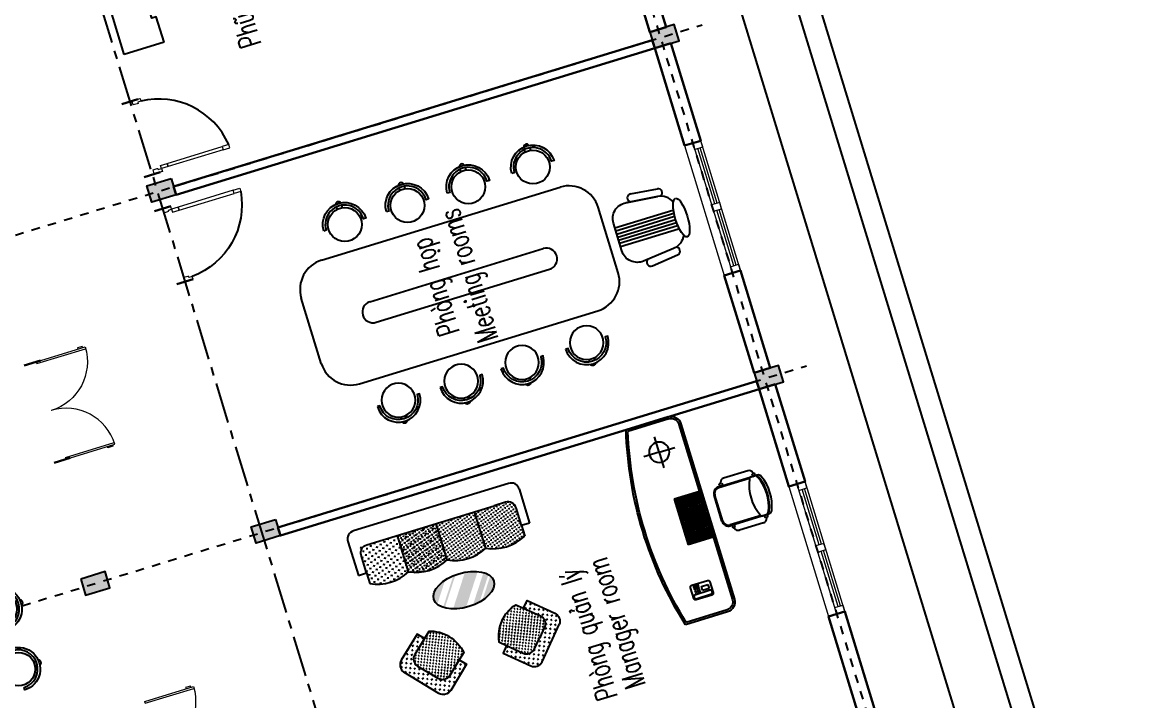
# Model space of a CAD drawing. Header units: inches. Extents: x 543393 to 2689207, y 1841861 to 9121372.
# Drawn here: x 547509.67 to 547522.7, y 1841984.21 to 1841992.2 of the extents above; entities that cross this region are included whole.
import ezdxf

# ---------------------------------------------------------------- set-up
doc = ezdxf.new("R2010")
doc.units = ezdxf.units.IN
doc.header["$MEASUREMENT"] = 0
doc.linetypes.add('ACAD_ISO04W100', pattern=[30, 24, -3, 0, -3])
for name, color, linetype, lineweight in [('00', 5, 'Continuous', 9), ('A-Door', 254, 'Continuous', 13), ('A-Wall', 3, 'Continuous', 30), ('A310G', 5, 'Continuous', 9), ('CUA', 2, 'Continuous', 9), ('Kich thuoc', 8, 'Continuous', 18), ('NKT', 1, 'Continuous', 13)]:
    doc.layers.add(name, color=color, linetype=linetype, lineweight=lineweight)
for name, color, linetype in [('DOI', 7, 'Continuous'), ('Duong', 4, 'Continuous'), ('MEUBLE', 55, 'Continuous'), ('NET', 2, 'Continuous'), ('NET THAY', 4, 'Continuous'), ('Noi that', 155, 'Continuous'), ('NT', 1, 'Continuous'), ('NVDUNG', 4, 'Continuous'), ('QUYEN', 7, 'Continuous'), ('家具', 4, 'Continuous')]:
    doc.layers.add(name, color=color, linetype=linetype)
doc.styles.add('DIM', font='vnsimli.shx', dxfattribs={"width": 0.65})
doc.linetypes.add('ZIGZAG', pattern='A,0.0001,-0.2,[131,ltypeshp.shx,S=0.2,R=0,X=-0.2,Y=0],-0.4,[131,ltypeshp.shx,S=0.2,R=180,X=0.2,Y=0],-0.2', length=0.8001)
pattern_1 = [(291.8555759345015, (135461.2039194012, -1653.61856923483), (32.50983614639059, -13.89642233579693), [12.5, -37.49999999999999]), (21.85557593450142, (135457.7298138172, -1661.746028271482), (13.89642233579693, 32.50983614639059), [12.5, -37.49999999999999])]
pattern_2 = [(291.8555759345015, (135461.2039194012, -1653.61856923483), (48.76475421958588, -20.8446335036954), [18.75, -56.24999999999999]), (21.85557593450142, (135455.9927610254, -1665.809757789692), (20.8446335036954, 48.76475421958587), [18.75, -56.24999999999999])]

# ---------------------------------------------------------------- blocks, each defined once
blk = doc.blocks.new('D800')
at = {"layer": 'CUA'}
for p, q in [((0, 800), (-800, 800)), ((0, 770), (-799.4373021069332, 770)), ((-759.6220223050914, 819.6199698164128), (-678.5231775331195, 819.6199698164128)), ((-759.6220223050914, 799.9999999999964), (-759.6220223050914, 819.6199698164128)), ((-678.5231775331195, 819.6199698164128), (-678.5231775331195, 800)), ((0, 770), (0, 800))]:
    blk.add_line(p, q, dxfattribs=at)
blk.add_arc((0, 800), 800, 180, 270, dxfattribs=at)
blk = doc.blocks.new('cuaso')
at = {"layer": 'CUA'}
blk.add_lwpolyline([(-880.9476643104572, -30), (719.0523356895428, -30), (719.0523356895428, 170), (-880.9476643104572, 170)], close=True, dxfattribs=at)
at = {"layer": 'CUA', "color": 8}
for points in [[(719.0523356895428, 70), (-880.9476643104572, 70)], [(-803.5617358037271, 29.19433114037383), (-119.6406285638222, 29.19433114037383)], [(-803.5617358037271, 0), (-119.6406285638222, 0)], [(-42.25470005709212, 29.19433114037383), (641.6664071828127, 29.19433114037383)], [(-42.25470005709212, 0), (641.6664071828127, 0)]]:
    blk.add_lwpolyline(points, dxfattribs=at)
for points in [[(-880.9476643104572, 70), (-803.5617358037271, 70), (-803.5617358037271, -30), (-880.9476643104572, -30)], [(-42.25470005709212, 70), (-119.6406285638222, 70), (-119.6406285638222, -30), (-42.25470005709212, -30)], [(719.0523356895428, 70), (641.6664071828127, 70), (641.6664071828127, -30), (719.0523356895428, -30)]]:
    blk.add_lwpolyline(points, close=True, dxfattribs=at)
blk = doc.blocks.new('A$C7DB75F4D')
at = {"layer": 'A-Door'}
for points in [[(624.9999986886978, 939.9999987788397), (624.9999986886978, 859.9999987788397), (664.9999986886978, 859.9999987788397), (664.9999986886978, 939.9999987788397)], [(624.9999986886978, 179.9999987788397), (624.9999986886978, 859.9999987788397), (664.9999986886978, 859.9999987788397), (664.9999986886978, 179.9999987788397)], [(624.9999986886978, 99.99999877883965), (624.9999986886978, 179.9999987788397), (664.9999986886978, 179.9999987788397), (664.9999986886978, 99.99999877883965)], [(-165.0000013113022, 99.99999877883965), (-165.0000013113022, 59.99999877883965), (-150.0000013113022, 59.99999877883965), (-150.0000013113022, 49.99999877883965), (-150.0000013113022, -1.221160346176475e-06), (-200.0000013113022, -1.221160346176475e-06), (-200.0000013113022, 99.99999877883965)], [(664.9999986886978, 99.99999877883965), (699.9999986886978, 99.99999877883965), (699.9999986886978, -1.221160346176475e-06), (649.9999986886978, -1.221160346176475e-06), (649.9999986886978, 49.99999877883965), (649.9999986886978, 59.99999877883965), (664.9999986886978, 59.99999877883965)]]:
    blk.add_lwpolyline(points, close=True, dxfattribs=at)
at = {"layer": 'NT', "color": 1}
blk.add_arc((732.7361624520785, 47.18860666957081), 899.288197890312, 96.88065241804014, 176.633324203001, dxfattribs=at)
blk = doc.blocks.new('A$C511853E9')
at = {"layer": 'NVDUNG'}
blk.add_line((581.5000597550534, 633.9763253203128), (100.0000597550752, 633.9763253203128), dxfattribs=at)
at = {"layer": 'NVDUNG', "ltscale": 2}
for points in [[(340.7500597550679, -4.087932029506192e-05, -0.1462847905879023), (100.0000597550752, 71.97632532031275), (100.0000597550752, 171.9763253203128), (5.975507519906387e-05, 171.9763253203128), (5.975507519906387e-05, 530.8513253202545, -0.4052306168199862), (100.0000597550752, 633.9763253203128, -0.0153846153848888), (100.0000597550752, 633.9763253203128, -64.99999999884551)], [(340.7500597550606, -4.087932029506192e-05, 0.1462847905879023), (581.5000597550534, 71.97632532031275), (581.5000597550534, 171.9763253203128), (681.5000597550534, 171.9763253203128), (681.5000597550534, 530.8513253202545, 0.4052306168199862), (581.5000597550534, 633.9763253203128, 0.0153846153848888), (581.5000597550534, 633.9763253203128, 64.99999999884551)], [(100.0000597546095, 171.9763253203128, -0.1462847905875419), (100.0000597546095, 171.9763253203128), (100.0000597546168, 388.9763253203928, -0.4142135623735768), (200.0000597546023, 488.9763253204001), (340.750059754595, 488.9763253204073)], [(581.5000597550461, 171.9763253203128, 0.1462847905875419), (581.5000597550461, 171.9763253203128), (581.5000597550461, 388.9763253203928, 0.4142135623735768), (481.5000597550679, 488.9763253203928), (340.7500597550606, 488.9763253204001)]]:
    blk.add_lwpolyline(points, format="xyb", dxfattribs=at)
blk = doc.blocks.new('A$C2B526C94')
at = {"layer": 'NVDUNG', "ltscale": 2}
h = blk.add_hatch(color=256, dxfattribs=at)
edge = h.paths.add_edge_path()
edge.add_ellipse((308.0163176282367, 169.0006121944243), major_axis=(-308.175, 2.140156132960378e-12), ratio=0.5485519591141397, start_angle=478.2472790100476, end_angle=559.797481136029)
edge.add_line((597.9768375872954, 226.2572650666043), (453.8687137957531, 20.08223315241048))
edge = h.paths.add_edge_path()
edge.add_ellipse((308.0163176282367, 169.0006121944243), major_axis=(-308.175, 2.140156132960378e-12), ratio=0.5485519591141397, start_angle=217.4405429900535, end_angle=221.800672041535)
edge.add_line((537.7509745074422, 281.6794044452981), (341.5347574790212, 0.9534901558654383))
edge.add_ellipse((308.0163176282367, 169.0006121944243), major_axis=(-308.175, 2.140156132960378e-12), ratio=0.5485519591141397, start_angle=456.2440881045424, end_angle=460.6042171560234)
edge.add_line((364.7278205615294, 2.837680709511915), (552.702533221578, 271.7725010518334))
edge = h.paths.add_edge_path()
edge.add_ellipse((308.0163176282367, 169.0006121944243), major_axis=(-308.175, 2.140156132960378e-12), ratio=0.5485519591141397, start_angle=239.7721125632849, end_angle=264.7853853798012)
edge.add_line((336.0252958015699, 337.3509562149629), (123.6680385447544, 33.53210728268459))
edge.add_ellipse((308.0163176282367, 169.0006121944243), major_axis=(-308.175, 2.140156132960378e-12), ratio=0.5485519591141397, start_angle=413.2593747662758, end_angle=438.2726475827916)
edge.add_line((245.3782871570802, 3.479380410710291), (463.1641101791029, 315.0648610250937))
edge = h.paths.add_edge_path()
edge.add_ellipse((308.0163176282367, 169.0006121944243), major_axis=(-308.175, 2.140156132960378e-12), ratio=0.5485519591141397, start_angle=277.9122371980688, end_angle=291.5276939068943)
edge.add_line((194.9312236836849, 326.2577367669001), (32.26089109769237, 93.52581208425545))
edge.add_ellipse((308.0163176282367, 169.0006121944243), major_axis=(-308.175, 2.140156132960378e-12), ratio=0.5485519591141397, start_angle=386.5170662391821, end_angle=400.1325229480075)
edge.add_line((72.39937951633328, 60.03812958889466), (265.5941504545699, 336.4412706183866))
edge = h.paths.add_edge_path()
edge.add_ellipse((308.0163176282367, 169.0006121944243), major_axis=(-308.175, 2.140156132960378e-12), ratio=0.5485519591141397, start_angle=298.0097601198693, end_angle=380.0350000262068)
edge.add_line((18.4909847460076, 111.0850786659794), (163.2905692532586, 318.2493812151515))
at = {"layer": 'NVDUNG'}
blk.add_ellipse((308.0163176282367, 169.0006121944243), major_axis=(-308.175, 2.140156132960378e-12), ratio=0.5485519591141397, start_param=3.141592653589806, end_param=9.424777960769392, dxfattribs=at)
blk = doc.blocks.new('ghe1')
for p, q in [((-42.04987941271975, 246.4382430577243), (-42.04987941271975, 284.408258743264)), ((42.0498794127052, 246.4382430577243), (42.0498794127052, 284.408258743264))]:
    blk.add_line(p, q)
blk.add_lwpolyline([(-325, 0, -1), (325, 0), (287.5, 0, 1), (-287.5, 0)], format="xyb", close=True)
blk.add_circle((0, 0), 250)
blk.add_arc((-2.748049884918146, 310.0985850759171), 41.28596289291529, 18.35834287928433, 162.1648539532021)
blk = doc.blocks.new('A$C0401387A')
at = {"layer": 'MEUBLE', "linetype": 'Continuous'}
blk.add_line((1033.840164426321, 2188.034751038562), (3973.035011158761, 2187.856525052368), dxfattribs=at)
at = {"layer": 'MEUBLE'}
blk.add_line((1033.747872269931, 666.008497293391), (3972.942719002458, 665.8302713068988), dxfattribs=at)
at = {"layer": 'MEUBLE', "linetype": 'Continuous'}
for points in [[(673.6123894496995, 1024.185862196115), (673.6612461586046, 1829.901064329752)], [(4333.121637270262, 1023.963958033004), (4333.170493979065, 1829.679160142085)], [(1434.657635689786, 1553.832838333852), (3572.140629764923, 1553.703226302634)], [(1434.642253663798, 1300.16179604311), (3572.125247738819, 1300.032184011674)]]:
    blk.add_lwpolyline(points, dxfattribs=at)
for centre, radius, start, end in [((1033.818324986263, 1827.871956972289), 360.1627947283091, 89.99652571655432, 179.6772017975329), ((3973.013171718791, 1827.693730986095), 360.1627947283091, 0.3158496352169251, 89.99652571655432), ((1434.649944676814, 1426.997317188376), 126.8355213786299, 89.99652571655432, 269.9965257165543), ((3572.132938751864, 1426.867705157005), 126.8355213786299, 269.9965257165543, 89.99652571655432), ((1033.76971170977, 1026.171291359264), 360.1627947283091, 180.3158496352169, 269.9965257165543), ((3972.964558442269, 1025.993065373012), 360.1627947283091, 269.9965257165543, 359.6772017975329)]:
    blk.add_arc(centre, radius, start, end, dxfattribs=at)
at = {"layer": 'Noi that', "linetype": 'Continuous'}
for points in [[(4743.293991298211, 1870.301731717947), (5064.570119038195, 1833.032582141866)], [(5039.670832873657, 1748.316206243617), (4659.166576741089, 1786.38993562627)], [(4449.95025601318, 1256.535422229725), (4449.970906670002, 1597.093529203266)], [(4449.962888645547, 1464.865132060077), (5163.412695088671, 1464.82187011186)], [(4449.965195949451, 1502.915788403887), (5163.415002392649, 1502.872526455583)], [(4449.967503253327, 1540.966444747522), (5163.417309696495, 1540.923182799219)], [(4449.953659429928, 1312.662506685614), (5163.403465873067, 1312.619244737354)], [(4449.955966733731, 1350.713163029293), (5163.405773176943, 1350.669901081033)], [(4449.958274037679, 1388.763819372929), (5163.408080480818, 1388.720557424524)], [(4449.960581341627, 1426.814475716521), (5163.410387784796, 1426.771213768232)], [(5039.631838292538, 1105.241230219042), (4659.122967552292, 1067.213646914599)], [(4743.240205055597, 983.2916488557166), (5064.520850263303, 1020.521835273401)]]:
    blk.add_lwpolyline(points, dxfattribs=at)
for points in [[(5197.429231926872, 1224.071148034571, -0.2799068392326103), (5039.631838292538, 1105.241230219042), (4659.122967552292, 1067.213646914599, -0.4437164408394772), (4449.95025601318, 1256.535422229725), (4449.970906670002, 1597.093529203266, -0.4437164408394785), (4659.166576741234, 1786.389935626212), (5039.67083287354, 1748.316206243617)], [(5197.4538142042, 1629.467152363126, 0.2799068392326108), (5039.670832873657, 1748.316206243617)], [(5197.429231926872, 1224.071148034571, -0.2799068392326103), (5039.631838292538, 1105.241230219042), (4659.122967552292, 1067.213646914599)]]:
    blk.add_lwpolyline(points, format="xyb", dxfattribs=at)
for centre, start, end in [((4737.813234007626, 1823.05524234433), 83.38306523359016, 242.9831940697977), ((5059.089361747625, 1785.78609276822), 290.3052244000274, 83.38306523359016), ((4737.765177641282, 1030.538802562558), 117.0098573623522, 276.6099861982557), ((5059.045822849046, 1067.7689889803), 276.6099861982557, 69.68782701754802)]:
    blk.add_arc(centre, 47.56332051698622, start, end, dxfattribs=at)
blk.add_ellipse((5234.755368429076, 1426.766887573518), major_axis=(0.0144206494248901, 237.8166021477136), ratio=0.2999999999999999, dxfattribs=at)
at = {"layer": 'NET', "linetype": 'Continuous'}
for p, xscale, yscale, zscale, rotation in [((1417.058065086108, 2509.593162446661), 0.7990637846808005, 0.7990637846808005, 0.7990637846808005, 359.9965257163458), ((2189.628680129477, 2508.832586878969), 0.7990637846808005, 0.7990637846808005, 0.7990637846808005, 359.9965257163458), ((2939.913461559569, 2508.7029185672), 0.7990637846808005, 0.7990637846808005, 0.7990637846808005, 359.9965257163458), ((3736.223543161497, 2508.654632163176), 0.7990637846808005, 0.7990637846808005, 0.7990637846808005, 359.9965257163458), ((1416.92684247256, 345.5494234090074), -0.7990637846808005, 0.7990637846814934, 0.7990637846853684, 179.9965257163458), ((2189.497457515929, 344.7888478413151), -0.7990637846808005, 0.7990637846814934, 0.7990637846853684, 179.9965257163458), ((2939.782249153897, 344.8275250802253), -0.7990637846808005, 0.7990637846814934, 0.7990637846853684, 179.9965257163458), ((3736.092330755942, 344.7792386764777), -0.7990637846808005, 0.7990637846814934, 0.7990637846853684, 179.9965257163458)]:
    blk.add_blockref('ghe1', p, dxfattribs=dict(at, xscale=xscale, yscale=yscale, zscale=zscale, rotation=rotation))
blk = doc.blocks.new('A$C63D87E33')
at = {"layer": 'NVDUNG'}
for p, q in [((6.292939360719174e-05, 0.03462479329755297), (0.008874957507941872, 490.0111190055322)), ((1925.008874646192, 489.976498662887), (1925.000062618077, 4.450659616850317e-06)), ((1925.000062618077, 4.450659616850317e-06), (6.292939360719174e-05, 0.03462479329755297))]:
    blk.add_line(p, q, dxfattribs=at)
for points in [[(0.008874957507941872, 490.0111190055322), (314.1626693996513, 490.0054690772158), (314.1616812434659, 435.0608753990673), (510.3462010236908, 435.0573471002135), (510.3479680794626, 533.3112087364352, -0.9080881341128755)], [(1925.008874646192, 489.976498662887), (1610.855080204048, 489.9821485912034), (1610.854092047863, 435.0375549130549), (1414.669572267638, 435.041083211916), (1414.671339323409, 533.2949448481377, 0.9080881341128755)]]:
    blk.add_lwpolyline(points, format="xyb", dxfattribs=at)
blk.add_arc((962.4768858032185, -1288.695183058582), 1877.266057324868, 76.06155936521915, 103.936379752164, dxfattribs=at)
blk = doc.blocks.new('A$C1FED0887')
at = {"layer": 'NVDUNG', "ltscale": 100}
for centre, radius in [((369.2706655049478, 1376.426713443612), 109.9218578854999), ((369.2381866039723, 966.820324695942), 173.0239234707533), ((392.9706817878832, 578.1149631211192), 109.9218578854999)]:
    blk.add_circle(centre, radius, dxfattribs=at)
at = {"layer": 'NVDUNG', "linetype": 'ZIGZAG', "rotation": 90.00016561541212}
blk.add_blockref('A$C63D87E33', (588.5735944303233, -4.830214675166644e-05), dxfattribs=at)
blk = doc.blocks.new('A$C3EF50EC0')
at = {"layer": 'MEUBLE', "linetype": 'Continuous'}
for p, q in [((1018.694071713035, 2162.10474263777), (5499.939890525391, 2161.929127708594)), ((1010.344063199082, 662.4731859845997), (5499.848950473111, 662.2009527783084))]:
    blk.add_line(p, q, dxfattribs=at)
for points in [[(663.7437269373477, 1015.306541444195), (663.7918678828428, 1809.217807194284)], [(5854.75115430358, 1015.087888241927), (5854.799295248944, 1808.999153960387)], [(1378.12451784579, 1537.194052209707), (5104.918715648804, 1537.066339028133)], [(1378.109361170515, 1287.239356388083), (5104.903558973325, 1287.111643206365)]]:
    blk.add_lwpolyline(points, dxfattribs=at)
for centre, radius, start, end in [((1018.672552226562, 1807.218426785184), 354.886316505026, 89.99652571655432, 179.6772017975329), ((5499.91837103889, 1807.042811855899), 354.886316505026, 0.3158496352169251, 89.99652571655432), ((1378.116939508152, 1412.21670429872), 124.9773481406142, 89.99652571655432, 269.9965257165543), ((5104.91113731105, 1412.088991117227), 124.9773481406142, 269.9965257165543, 89.99652571655432), ((1018.624651147184, 1017.262883560179), 354.886316505026, 180.3158496352169, 269.9965257165543), ((5499.870469959438, 1017.08726863077), 354.886316505026, 269.9965257165543, 359.6772017975329)]:
    blk.add_arc(centre, radius, start, end, dxfattribs=at)
at = {"layer": 'Noi that', "linetype": 'Continuous'}
for points in [[(6259.1792385351, 1852.139881234252), (6575.753039080315, 1815.455126690053)], [(6550.910797897974, 1728.796348108364), (6175.976480664147, 1766.2668174684)], [(5969.868203523816, 1244.252120250057), (5969.888551643191, 1579.820962753445)], [(5969.880651084837, 1449.52974587505), (6672.878233083393, 1449.487117725577)], [(5969.882924586171, 1487.022950248276), (6672.880506584755, 1486.980322098803)], [(5969.885198087475, 1524.516154621619), (6672.882780085973, 1524.473526472175)], [(5969.873830580837, 1337.050132755227), (6672.871412579421, 1337.007504605899)], [(5969.876104082228, 1374.543337128598), (6672.873686080726, 1374.500708978834)], [(5969.878377583562, 1412.036541501824), (6672.875959582088, 1411.993913352351)], [(5969.871557079678, 1299.55692838203), (6672.869139078175, 1299.514300232411)], [(6550.910797897974, 1095.174427336729), (6175.976480664147, 1057.703957976693)], [(6259.1792385351, 971.8308942108415), (6575.753039080315, 1008.515648755041)]]:
    blk.add_lwpolyline(points, dxfattribs=at)
for points in [[(6706.39641884678, 1212.26345608, -0.2799068392326103), (6550.910797897974, 1095.174427336729), (6175.976480664147, 1057.703957976693, -0.4437164408394772), (5969.868203523816, 1244.252120250057), (5969.888551643191, 1579.820962753445, -0.4437164408394785), (6176.019450967186, 1766.344127795375), (6550.949221198287, 1728.82818840925)], [(6706.420640987388, 1611.720303949412, 0.2799068392326108), (6550.949221198403, 1728.82818840925)], [(6706.39641884678, 1212.26345608, -0.2799068392326103), (6550.910797897974, 1095.174427336729), (6175.976480664147, 1057.703957976693)]]:
    blk.add_lwpolyline(points, format="xyb", dxfattribs=at)
for centre, start, end in [((6253.784421690463, 1805.584910566009), 83.39001380174432, 263.3900138017443), ((6570.358222235707, 1768.900156021758), 283.1821426424748, 83.39001380174432), ((6253.784421690463, 1018.385864879085), 96.6099861982557, 276.6099861982557), ((6570.358222235707, 1055.070619423335), 276.6099861982557, 76.81785735752518)]:
    blk.add_arc(centre, 46.86650555273033, start, end, dxfattribs=at)
blk.add_ellipse((6743.175717781953, 1411.9896505375), major_axis=(0.01420938317593334, 234.3325273328395), ratio=0.2999999999999999, dxfattribs=at)
at = {"layer": 'NET', "linetype": 'Continuous'}
for p, xscale, yscale, zscale, rotation in [((1471.419711642273, 2472.817481445323), 0.7873572932799786, 0.7873572932799786, 0.7873572932799786, 359.9965257159905), ((2232.671967083035, 2472.068048506691), 0.7873572932799786, 0.7873572932799786, 0.7873572932799786, 359.9965257159905), ((2981.408668699005, 2478.952240036677), 0.7873572932799786, 0.7873572932799786, 0.7873572932799786, 359.9965257159905), ((3742.660924139767, 2478.202807098045), 0.7873572932799786, 0.7873572932799786, 0.7873572932799786, 359.9965257159905), ((4481.953839201567, 2478.075038460622), 0.7873572932799786, 0.7873572932799786, 0.7873572932799786, 359.9965257159905), ((5266.597771867368, 2478.027459464924), 0.7873572932799786, 0.7873572932799786, 0.7873572932799786, 359.9965257159905), ((339.7280971458822, 1376.925084836708), -0.7873572932872542, 0.7873572932949173, 0.7873572932858693, 89.99652571651998), ((1471.290411473994, 340.4775436619821), -0.7873572932799786, 0.7873572932949173, 0.7873572932858693, 179.9965257159905), ((2232.542666914742, 339.7281107233284), -0.7873572932799786, 0.7873572932949173, 0.7873572932858693, 179.9965257159905), ((2981.279368530755, 346.6123022533211), -0.7873572932799786, 0.7873572932949173, 0.7873572932858693, 179.9965257159905), ((3742.531623971474, 345.8628693146893), -0.7873572932799786, 0.7873572932949173, 0.7873572932858693, 179.9965257159905), ((4481.824549091631, 345.9009799220294), -0.7873572932799786, 0.7873572932949173, 0.7873572932858693, 179.9965257159905), ((5266.468481757547, 345.8534009265495), -0.7873572932799786, 0.7873572932949173, 0.7873572932858693, 179.9965257159905)]:
    blk.add_blockref('ghe1', p, dxfattribs=dict(at, xscale=xscale, yscale=yscale, zscale=zscale, rotation=rotation))
blk = doc.blocks.new('NVP')
at = {"layer": 'NET THAY'}
h = blk.add_hatch(color=8, dxfattribs=at)
h.dxf.hatch_style = 1
h.paths.add_polyline_path([(192993.5373812887, 4874.369935470961), (192793.5373812887, 4874.369935470961), (192793.5373812887, 4574.369935470961), (192993.5373812887, 4574.369935470961)])
h = blk.add_hatch(color=8, dxfattribs=at)
h.dxf.hatch_style = 1
h.paths.add_polyline_path([(192993.5373812887, 2474.371787071817), (192793.5373812887, 2474.371787071817), (192793.5373812887, 2774.371787071817), (192993.5373812887, 2774.371787071817)])
h = blk.add_hatch(color=8, dxfattribs=at)
h.dxf.hatch_style = 1
h.paths.add_polyline_path([(197193.5373812887, 2474.371787071817), (196993.5373812887, 2474.371787071817), (196993.5373812887, 2774.371787071817), (197193.5373812887, 2774.371787071817)])
h = blk.add_hatch(color=8, dxfattribs=at)
h.dxf.hatch_style = 1
h.paths.add_polyline_path([(192993.5373812887, -3425.630064529294), (192793.5373812887, -3425.630064529294), (192793.5373812887, -3725.630064529294), (192993.5373812887, -3725.630064529294)])
h = blk.add_hatch(color=8, dxfattribs=at)
h.dxf.hatch_style = 1
h.paths.add_polyline_path([(197193.5373812887, -3425.630064529294), (196993.5373812887, -3425.630064529294), (196993.5373812887, -3725.630064529294), (197193.5373812887, -3725.630064529294)])
at = {"layer": 'NVDUNG'}
h = blk.add_hatch(dxfattribs=at)
h.set_pattern_fill('CROSS', color=256, scale=150, angle=-68.14442406549854, style=0)
h.set_pattern_definition(pattern_2)
h.paths.add_polyline_path([(190829.4023183336, 1551.402557863541, -0.4052306168199862), (190972.6597431906, 1540.815969727155), (191211.1836840888, 1272.678700323486), (191136.4676215595, 1206.214348976304), (190992.2399791353, 1368.34820466597, 0.4142135623733314), (190851.059565258, 1376.599915848266), (190745.8967072473, 1283.051341326594), (190640.7338492363, 1189.502766804573, 0.4142135623735768), (190632.482138054, 1048.322352927331), (190776.7097804782, 886.1884972376647), (190701.9937179485, 819.7241458902499), (190463.46977705, 1087.861415293803, -0.4052306168199855), (190469.6444772527, 1231.376706125251)])
h = blk.add_hatch(dxfattribs=at)
h.set_pattern_fill('CROSS', color=256, scale=100, angle=-116.489441535052, style=0)
h.set_pattern_definition([(243.5105584649481, (152080.9067793477, 38836.20858527536), (11.22459211695457, -33.52623646948761), [12.5, -37.5]), (333.510558464948, (152072.5252202303, 38833.40243724619), (33.52623646948761, 11.22459211695457), [12.5, -37.5])])
h.paths.add_polyline_path([(191848.9305550251, 1258.208941896453, 0.3621426405461993), (191945.4305550254, 1154.208941895988), (192393.4305550239, 1154.208941896453), (192393.4305550234, 1589.708941896453, 0.4142135623733572), (192293.4305550235, 1689.708941896453), (192152.6805550234, 1689.708941896453), (191848.9305550249, 1689.708941896337)])
h.paths.add_polyline_path([(191848.9305550251, 1258.208941895988, 0.3621426405452323), (191945.4305550254, 1154.208941895988), (192393.4305550239, 1154.208941896453), (192393.4305550234, 1589.708941896453, 0.4142135623733572), (192293.4305550235, 1689.708941896453), (192152.6805550234, 1689.708941896453), (191848.9305550249, 1689.708941896337)], flags=17)
h.paths.add_polyline_path([(191973.6889671877, 1154.208941895988, -0.0640297987982925), (191945.4305550254, 1154.208941895988, 0.2387734255375326), (191945.4305550247, 676.7089418951728), (192393.4305550244, 676.7089418956384), (192393.4305550239, 1154.208941896453)])
h.paths.add_polyline_path([(191945.4305550247, 676.7089418951728, 0.2407905188886748), (191945.4305550247, 203.2089418959877), (192393.4305550249, 203.2089418964533), (192393.4305550244, 676.7089418956384)])
h.paths.add_polyline_path([(191945.4305550247, 203.2089418959877, 0.2367898456776343), (191945.4305550247, -278.291058103081), (192076.4305550251, -278.2910581038959), (192293.4305550252, -278.2910581038959, 0.4142135623733213), (192393.4305550252, -178.2910581040123), (192393.4305550252, -37.54105810389592), (192393.4305550249, 203.2089418964533)])
h = blk.add_hatch(dxfattribs=at)
h.set_pattern_fill('CROSS', color=256, scale=150, angle=-116.489441535052, style=0)
h.set_pattern_definition([(243.5105584649481, (152080.9067793482, 39313.7085852762), (16.83688817543185, -50.28935470423142), [18.75, -56.25]), (333.510558464948, (152068.3344406721, 39309.49936323234), (50.28935470423141, 16.83688817543184), [18.75, -56.25])])
h.paths.add_polyline_path([(191973.6889671872, 1631.708941896832, -0.06402979879828938), (191945.4305550249, 1631.708941896832, 0.2387734255375326), (191945.4305550241, 1154.208941896017), (192393.4305550239, 1154.208941896482), (192393.4305550233, 1631.708941897297)])
h = blk.add_hatch(dxfattribs=at)
h.set_pattern_fill('CROSS', color=256, scale=100, angle=-68.14442406549854, style=0)
h.set_pattern_definition(pattern_1)
h.paths.add_polyline_path([(190843.1741318257, 811.4724347079537), (190776.7097804782, 886.1884972376647), (190632.482138054, 1048.322352927331, -0.4142135623733827), (190640.7338492363, 1189.502766804573), (190745.8967072471, 1283.051341326245), (190851.059565258, 1376.59991584815, -0.4142135623735768), (190992.2399791353, 1368.34820466597), (191136.4676215595, 1206.214348976304), (191202.9319729066, 1131.498286446127, -0.1462847905879023), (191070.8916772842, 917.7074538006345, -0.1462847905879006)])
h = blk.add_hatch(dxfattribs=at)
h.set_pattern_fill('CROSS', color=256, scale=150, angle=-116.489441535052, style=0)
h.set_pattern_definition([(243.5105584649481, (152080.9067793477, 38836.20858527536), (16.83688817543185, -50.28935470423142), [18.75, -56.25]), (333.510558464948, (152068.3344406717, 38831.99936323149), (50.28935470423141, 16.83688817543184), [18.75, -56.25])])
h.paths.add_polyline_path([(191973.6889671877, 1154.208941895988, -0.06402979879828938), (191945.4305550254, 1154.208941895988, 0.2387734255375326), (191945.4305550247, 676.7089418951728), (192393.4305550244, 676.7089418956384), (192393.4305550239, 1154.208941896453)])
h = blk.add_hatch(dxfattribs=at)
h.set_pattern_fill('CROSS', color=256, scale=150, angle=-68.14442406549854, style=0)
h.set_pattern_definition(pattern_2)
h.paths.add_polyline_path([(190829.4023183336, -361.9966742721081, 0.4052306168199862), (190972.6597431906, -351.4100861357219), (191211.1836840888, -83.27281673205289), (191136.4676215595, -16.80846538487094), (190992.2399791353, -178.9423210745372, -0.4142135623733314), (190851.059565258, -187.1940322568335), (190745.8967072473, -93.64545773516147), (190640.7338492363, -0.09688321314024506, -0.4142135623735768), (190632.482138054, 141.083530664102), (190776.7097804782, 303.2173863537682), (190701.9937179485, 369.681737701183), (190463.46977705, 101.5444682976304, 0.4052306168199855), (190469.6444772527, -41.97082253381814)])
h = blk.add_hatch(dxfattribs=at)
h.set_pattern_fill('CROSS', color=256, scale=100, angle=-68.14442406549854, style=0)
h.set_pattern_definition(pattern_1)
h.paths.add_polyline_path([(190843.1741318257, 377.9334488834793), (190776.7097804782, 303.2173863537682), (190632.482138054, 141.083530664102, 0.4142135623733827), (190640.7338492363, -0.09688321314024506), (190745.8967072471, -93.64545773481223), (190851.059565258, -187.194032256717, 0.4142135623735768), (190992.2399791353, -178.9423210745372), (191136.4676215595, -16.80846538487094), (191202.9319729066, 57.90759714530577, 0.1462847905879023), (191070.8916772842, 271.6984297907984, 0.1462847905879006)])
at = {"layer": 'A-Wall'}
for p, q in [((194393.484088499, 4573.546489524851), (194393.5784918141, 4773.546471103029)), ((195593.4840884962, 4573.544227229278), (195593.5784918113, 4773.544208807456))]:
    blk.add_line(p, q, dxfattribs=at)
for points in [[(195983.5373812887, 2774.37178707205), (195983.5373812887, 2574.37178707205)], [(196883.5373812887, 2774.37178707205), (196883.5373812887, 2574.37178707205)], [(197303.5373812887, 2774.37178707205), (197303.5373812887, 2574.37178707205)], [(198203.5373812887, 2774.37178707205), (198203.5373812887, 2574.37178707205)]]:
    blk.add_lwpolyline(points, dxfattribs=at)
for points in [[(192793.5373812887, -3425.630064529294), (192893.5373812887, -3425.630064529294), (192893.5373812887, 2474.371787071817), (192793.5373812887, 2474.371787071817)], [(196993.5373812887, -3425.630064529294), (197093.5373812887, -3425.630064529294), (197093.5373812887, 2474.371787071817), (196993.5373812887, 2474.371787071817)], [(188793.5373812887, -3625.630064529294), (189993.5373812887, -3625.630064529294), (189993.5373812887, -3425.630064529294), (188793.5373812887, -3425.630064529294)], [(192793.5373812887, -3625.630064529294), (191593.5373812887, -3625.630064529294), (191593.5373812887, -3425.630064529294), (192793.5373812887, -3425.630064529294)], [(192993.5373812887, -3625.630064529294), (194193.5373812887, -3625.630064529294), (194193.5373812887, -3425.630064529294), (192993.5373812887, -3425.630064529294)], [(196993.5373812887, -3625.630064529294), (195793.5373812887, -3625.630064529294), (195793.5373812887, -3425.630064529294), (196993.5373812887, -3425.630064529294)], [(197193.5373812887, -3625.630064529294), (198393.5373812887, -3625.630064529294), (198393.5373812887, -3425.630064529294), (197193.5373812887, -3425.630064529294)]]:
    blk.add_lwpolyline(points, close=True, dxfattribs=at)
at = {"layer": 'NET THAY', "color": 8, "linetype": 'ACAD_ISO04W100', "ltscale": 0.2}
for points in [[(192893.5373812887, 9224.952519790328), (192893.5373812887, -4042.156749153975)], [(197093.5373812887, 9224.952519790328), (197093.5373812887, -4042.156749153975)], [(197093.5373812887, 9224.952519790328), (197093.5373812887, -4042.156749153975)], [(214442.4616051886, -3525.630064529294), (184179.1265224883, -3525.630064529294)]]:
    blk.add_lwpolyline(points, dxfattribs=at)
at = {"layer": 'NET THAY'}
for points in [[(192993.5373812887, 4874.369935470961), (192793.5373812887, 4874.369935470961), (192793.5373812887, 4574.369935470961), (192993.5373812887, 4574.369935470961)], [(192993.5373812887, 2474.371787071817), (192793.5373812887, 2474.371787071817), (192793.5373812887, 2774.371787071817), (192993.5373812887, 2774.371787071817)], [(197193.5373812887, 2474.371787071817), (196993.5373812887, 2474.371787071817), (196993.5373812887, 2774.371787071817), (197193.5373812887, 2774.371787071817)], [(192993.5373812887, -3425.630064529294), (192793.5373812887, -3425.630064529294), (192793.5373812887, -3725.630064529294), (192993.5373812887, -3725.630064529294)], [(197193.5373812887, -3425.630064529294), (196993.5373812887, -3425.630064529294), (196993.5373812887, -3725.630064529294), (197193.5373812887, -3725.630064529294)]]:
    blk.add_lwpolyline(points, close=True, dxfattribs=at)
at = {"layer": 'NET THAY', "color": 8, "linetype": 'ACAD_ISO04W100', "ltscale": 20}
blk.add_lwpolyline([(215789.4850455991, 2674.37178707205), (182467.4850455991, 2674.37178707205)], dxfattribs=at)
at = {"layer": 'NET THAY'}
blk.add_lwpolyline([(183493.5373812762, -4525.630064529294), (214893.5373812887, -4525.630064529294)], dxfattribs=at)
at = {"layer": 'NVDUNG', "ltscale": 2}
for p, q in [((192495.9305550251, 1731.708941893674), (192076.4305550251, 1731.708941893674)), ((192076.4305550251, 1731.708941893674), (192076.4305550251, 1631.708941893674)), ((192595.9305550251, -278.2910581039687), (192595.9305550251, 1631.708941893674)), ((191945.4305550254, 1154.208941896002), (192393.4305550239, 1154.208941896468)), ((191945.4305550247, 676.7089418951582), (192393.4305550244, 676.7089418956239)), ((191945.4305550247, 203.2089418960022), (192393.4305550249, 203.2089418964679)), ((192076.4305550251, -278.2910581039687), (191945.4305550247, -278.2910581031538)), ((192076.4305550251, -378.2910581039687), (192076.4305550251, -278.2910581039687)), ((192495.9305550251, -378.2910581039687), (192076.4305550251, -378.2910581039687))]:
    blk.add_line(p, q, dxfattribs=at)
blk.add_lwpolyline([(192076.4305550251, 1631.70894189283), (191945.4305550244, 1631.708941895784)], dxfattribs=at)
for points in [[(192076.4305550251, 1631.70894189283, -0.1462847905875419), (192076.4305550251, 1631.70894189283), (192293.4305550252, 1631.708941892801, -0.4142135623735768), (192393.4305550252, 1531.70894189283), (192393.4305550252, -37.54105810396868)], [(192076.4305550251, -278.2910581039687, 0.1462847905875419), (192076.4305550251, -278.2910581039687), (192293.4305550252, -278.2910581039396, 0.4142135623735768), (192393.4305550252, -178.2910581039687), (192393.4305550252, -37.54105810396868)]]:
    blk.add_lwpolyline(points, format="xyb", dxfattribs=at)
for centre, radius, start, end in [((192495.9305550251, 1631.708941893674), 100, 0, 90), ((192416.8779234475, 1392.95894189574), 528.4545237701385, 153.1414704209932, 206.8585295790068), ((192416.8779234479, 915.4589418948963), 528.4545237701385, 153.1414704209932, 206.8585295790068), ((192408.5368652577, 439.958941895653), 520.1134655798277, 152.9228956448281, 207.0771043551719), ((192425.2891482683, -37.54105810356123), 536.8657485904291, 153.3566079717244, 206.6433920282756), ((192495.9305550251, -278.2910581039687), 100, 270, 0)]:
    blk.add_arc(centre, radius, start, end, dxfattribs=at)
at = {"layer": '家具', "extrusion": (0, 0, -1)}
for p, q in [((190393.0351656273, -2303.762870170765), (190393.5385056283, -1783.763113777684)), ((190417.0351543839, -2303.786101247773), (190417.5223538229, -1800.461133805198)), ((192769.0340525311, -2306.062746790594), (192769.52125197, -1802.737779348019)), ((190636.0492089934, -2184.229082441023), (190636.235057609, -1992.229172388244)), ((190645.6492044959, -2184.238374871791), (190645.8350531117, -1992.238464819013)), ((190657.8466630285, -1980.250085979183), (190687.8466489742, -1980.279124825414)), ((190660.2582774426, -1968.252414708557), (190792.2582156039, -1968.380185631897)), ((190699.835027814, -1992.290734742164), (190699.6491791984, -2184.29064479503)), ((190816.2349732835, -1992.403405465455), (190816.0491246678, -2184.403315518262)), ((190687.6375692816, -2196.27902363483), (190657.6375833357, -2196.249984788628)), ((190792.0259048343, -2208.380073197892), (190660.025966673, -2208.252302274581)), ((190720.8763214623, -2175.061879890454), (190720.9538108928, -2095.007672004613)), ((190767.5166976713, -2175.107026001999), (190720.8763214623, -2175.061879890454)), ((190720.9538108928, -2095.007672004613), (190767.5941871021, -2095.052818116186)), ((190767.5941871021, -2095.052818116186), (190767.5166976713, -2175.107026001999)), ((192672.9411731966, -2401.969777509199), (190512.9421851024, -2399.878980582092))]:
    blk.add_line(p, q, dxfattribs=at)
at = {"layer": '家具', "linetype": 'Continuous', "extrusion": (0, 0, -1)}
for p, q in [((192793.0340412876, -2306.085977867631), (192793.5373812887, -1786.086221474521)), ((192672.9179421197, -2425.969766265807), (190512.9189540255, -2423.878969338672))]:
    blk.add_line(p, q, dxfattribs=at)
at = {"layer": '家具', "color": 8, "extrusion": (0, 0, -1)}
for p, q in [((192426.8479445497, -2083.366350134434), (192427.0325914897, -1892.607889463434)), ((192426.8479445497, -2083.366350134434), (192236.0894838786, -2083.181703194488)), ((192426.8479445497, -2083.366350134434), (192426.6632976097, -2274.124810805435)), ((192426.8479445497, -2083.366350134434), (192617.6064052208, -2083.550997074381)), ((191284.5464783987, -2400.625864212205), (191284.8484823993, -2088.626010376414)), ((191844.7320646684, -2209.168012621994), (191284.7323270145, -2208.625954159339)), ((191844.7552957454, -2185.168023865415), (191284.7555580914, -2184.625965402789)), ((191844.7785268224, -2161.168035108749), (191284.7787891683, -2160.62597664621)), ((191844.8017578994, -2137.168046352141), (191284.8020202453, -2136.625987889573)), ((191844.8249889764, -2113.168057595532), (191284.8252513223, -2112.625999132964)), ((191844.8482200534, -2089.168068838895), (191284.8484823993, -2088.626010376414)), ((191844.5462160528, -2401.167922674831), (191844.8482200534, -2089.168068838895)), ((191844.6159092836, -2329.167956404977), (191284.6161716296, -2328.625897942438)), ((191844.6391403606, -2305.16796764834), (191284.6394027065, -2304.625909185801)), ((191844.6623714376, -2281.167978891732), (191284.6626337835, -2280.625920429193)), ((191844.6856025146, -2257.167990135182), (191284.6858648605, -2256.625931672614)), ((191844.7088335915, -2233.168001378603), (191284.7090959375, -2232.625942916005)), ((191844.5694471298, -2377.167933918165), (191284.5697094757, -2376.625875455597)), ((191844.5926782067, -2353.167945161586), (191284.5929405526, -2352.625886699047))]:
    blk.add_line(p, q, dxfattribs=at)
at = {"layer": '家具'}
for p, q in [((191432.9184480726, -2552.848676398302), (191752.9184480726, -2552.848676398302)), ((191432.9184480726, -2562.848676398302), (191752.9184480726, -2562.848676398302)), ((191352.9184480726, -3074.215373379433), (191352.9184480726, -2632.848676398302)), ((191822.9184480726, -2632.848676398302), (191822.9184480726, -3012.543395948502)), ((191832.9184480726, -2632.848676398302), (191832.9184480726, -3074.215373379462)), ((191832.9184480726, -2651.324371816962), (191862.9184480726, -2651.324371816962)), ((191832.9184480726, -2681.324371816962), (191832.9184480726, -2651.324371816962)), ((191862.9184480726, -2681.324371816962), (191832.9184480726, -2681.324371816962)), ((191862.9184480726, -2651.324371816962), (191862.9184480726, -2681.324371816962)), ((191862.9184480726, -2666.324371816962), (191875.8594003277, -2669.791889523003)), ((191912.9184480726, -3017.33768538414), (191912.9184480726, -2718.088180837447)), ((191322.9184480726, -3069.101494404626), (191309.9774958174, -3065.633976698584)), ((191322.9184480726, -3054.101494404626), (191352.9184480726, -3054.101494404626)), ((191322.9184480726, -3084.101494404626), (191322.9184480726, -3054.101494404626)), ((191352.9184480726, -3084.101494404626), (191322.9184480726, -3084.101494404626)), ((191352.9184480726, -3104.215373379462), (191352.9184480726, -3034.904075723483)), ((191352.9184480726, -3054.101494404626), (191352.9184480726, -3084.101494404626)), ((191352.9184480726, -3104.215373379462), (191352.9184480726, -3074.215373379462)), ((191832.9184480726, -3104.215373379462), (191832.9184480726, -3034.904075723483)), ((191862.9184480726, -3054.101494404626), (191832.9184480726, -3054.101494404626)), ((191832.9184480726, -3054.101494404626), (191832.9184480726, -3084.101494404626)), ((191832.9184480726, -3074.215373379462), (191832.9184480726, -3104.215373379462)), ((191832.9184480726, -3084.101494404626), (191862.9184480726, -3084.101494404626)), ((191862.9184480726, -3084.101494404626), (191862.9184480726, -3054.101494404626)), ((191862.9184480726, -3069.101494404626), (191875.8594003277, -3065.633976698584))]:
    blk.add_line(p, q, dxfattribs=at)
at = {"layer": '家具', "linetype": 'Continuous'}
for p, q in [((191272.9184480726, -3017.33768538414), (191272.9184480726, -2718.088180837447)), ((191322.9184480726, -2666.324371816962), (191309.9774958174, -2669.791889523003)), ((191352.9184480726, -2651.324371816962), (191322.9184480726, -2651.324371816962)), ((191322.9184480726, -2651.324371816962), (191322.9184480726, -2681.324371816962)), ((191322.9184480726, -2681.324371816962), (191352.9184480726, -2681.324371816962)), ((191352.9184480726, -2681.324371816962), (191352.9184480726, -2651.324371816962)), ((191362.9184480726, -3012.543395948502), (191362.9184480726, -2632.848676398302))]:
    blk.add_line(p, q, dxfattribs=at)
at = {"layer": '家具', "extrusion": (0, 0, -1)}
for centre in [(-190717.9462766867, -2059.537628076891), (-190717.9695077637, -2035.537639320282), (-190717.9927388407, -2011.537650563674), (-190741.9462654433, -2059.56085915384), (-190741.9694965203, -2035.560870397232), (-190741.9927275972, -2011.560881640682), (-190765.9462541999, -2059.584090230848), (-190765.9694852769, -2035.58410147424), (-190765.9927163539, -2011.584112717603), (-190789.9462429565, -2059.607321307798), (-190789.9694740335, -2035.607332551219), (-190789.9927051104, -2011.607343794552)]:
    blk.add_circle(centre, 7.200000000000003, dxfattribs=at)
at = {"layer": '家具', "color": 8, "extrusion": (0, 0, -1)}
blk.add_circle((-192426.8479445498, -2083.366350134376), 120, dxfattribs=at)
at = {"layer": '家具', "extrusion": (0, 0, -1)}
for centre, radius, start, end in [((-191589.2595534502, -6204.922596967408), 4580.0000000003, 74.86617337880527, 105.2447468531802), ((-191589.211645566, -6254.416156840518), 4605.493583059791, 75.26129936573994, 104.849620869495), ((-190660.2350463657, -1992.252403465194), 24.00000000004173, 0.0554601191926958, 90.05546011752467), ((-190657.83504749, -1992.250080357488), 11.99999999999541, 0.0554601191926958, 90.05546012419478), ((-190687.8350334357, -1992.279119203689), 11.99999999998087, 90.05546012419478, 180.0554601191927), ((-190792.2349845269, -1992.380174388505), 23.99999999999445, 90.05546012419478, 180.0554601191927), ((-190660.04919775, -2184.252313518002), 23.99999999999445, 270.0554601241948, 0.0554601191926958), ((-190657.6491988742, -2184.249990410324), 12.00000000001, 270.0554601241948, 0.0554601191926958), ((-190687.6491848201, -2184.279029256555), 11.99999999998084, 180.0554601191927, 270.0554601175247), ((-190792.0491359112, -2184.380084441284), 24.00000000000538, 180.0554601191927, 270.0554601241948), ((-190513.0351094104, -2303.879025555572), 96.00000000000003, 270.0554601241948, 0.0554601191926958), ((-192673.0340975046, -2305.969822482708), 96.00000000000003, 180.0554601191927, 270.0554601241948)]:
    blk.add_arc(centre, radius, start, end, dxfattribs=at)
at = {"layer": '家具', "linetype": 'Continuous', "extrusion": (0, 0, -1)}
for centre, start, end in [((-190513.0351094104, -2303.879025555572), 270.0554601241948, 0.0554601191926958), ((-192673.0340975046, -2305.969822482708), 180.0554601191927, 270.0554601241948)]:
    blk.add_arc(centre, 120, start, end, dxfattribs=at)
at = {"layer": '家具', "linetype": 'Continuous'}
for centre, radius, start in [((191432.9184480726, -2632.848676398302), 80, 90), ((191432.9184480726, -2632.848676398302), 70, 90), ((191322.9184480726, -2718.088180837447), 50, 105.0000000028007), ((191382.9184480726, -3034.904075723454), 30.00000000000728, 114.4932101424498)]:
    blk.add_arc(centre, radius, start, 180, dxfattribs=at)
at = {"layer": '家具'}
for centre, radius, start, end in [((191752.9184480726, -2632.848676398302), 80, 0, 90), ((191752.9184480726, -2632.848676398302), 70, 0, 90), ((191862.9184480726, -2718.088180837447), 50, 0, 74.99999999719934), ((191592.9184480726, -3495.851768534332), 536.53013287233, 65.50678985755017, 114.4932101424498), ((191322.9184480726, -3017.33768538414), 50, 180, 254.9999999971993), ((191402.9184480726, -3074.215373379433), 49.99999999998582, 180, 247.0131085124792), ((191402.9184480726, -3104.215373379462), 50, 180, 247.0131085124792), ((191402.9184480726, -3064.215373379433), 49.99999999998029, 191.309932472569, 247.0131085124792), ((191592.9184480726, -2616.318543525987), 536.5301328723319, 247.0131085124792, 292.9868914875207), ((191592.9184480726, -2626.318543525987), 536.5301328723207, 247.0131085124792, 292.9868914875207), ((191782.9184480726, -3064.215373379433), 49.99999999998296, 292.9868914875207, 348.6900675274309), ((191782.9184480726, -3074.215373379433), 49.99999999998545, 292.9868914875207, 0), ((191782.9184480726, -3104.215373379462), 50, 292.9868914875207, 0), ((191802.9184480726, -3034.904075723483), 30.0000000000066, 0, 65.50678985755017), ((191862.9184480726, -3017.33768538414), 50, 285.0000000028006, 0), ((191592.9184480726, -2656.318543525987), 536.5301328723268, 247.0131085124792, 292.9868914875207)]:
    blk.add_arc(centre, radius, start, end, dxfattribs=at)
at = {"layer": '00', "xscale": -0.7499999999994081, "yscale": 0.7499999999994081, "zscale": 0.7499999999994081, "rotation": 269.9999279888618}
for p in [(190793.5372613841, 4574.373264012909), (194993.5373812901, 4624.376441852532)]:
    blk.add_blockref('D800', p, dxfattribs=at)
at = {"layer": 'A310G'}
for p in [(190874.4850455991, -3595.630064529294), (195074.4850455991, -3595.630064529294)]:
    blk.add_blockref('cuaso', p, dxfattribs=at)
at = {"layer": 'CUA', "xscale": 0.7499999999994081, "yscale": 0.7499999999994081, "zscale": 0.7499999999994081, "rotation": 89.99992798886176}
blk.add_blockref('D800', (194993.537381291, 4624.377195950357), dxfattribs=at)
at = {"layer": 'DOI', "linetype": 'Continuous', "xscale": -1}
blk.add_blockref('A$C3EF50EC0', (196674.9681179638, 5539.174875973178), dxfattribs=at)
at = {"layer": 'DOI', "linetype": 'Continuous', "rotation": 270}
blk.add_blockref('A$C0401387A', (193566.715822201, 2093.211149478222), dxfattribs=at)
at = {"layer": 'NKT', "rotation": 90}
blk.add_blockref('A$C1FED0887', (200678.2171780475, 1985.81891781887), dxfattribs=at)
at = {"layer": 'NVDUNG', "xscale": -1, "rotation": 41.65498253179127}
blk.add_blockref('A$C511853E9', (191325.486677831, 1144.184801276577), dxfattribs=at)
at = {"layer": 'NVDUNG', "linetype": 'ZIGZAG', "xscale": 1.199999999953434, "yscale": 1.199999999953434, "zscale": 1.199999999953434, "rotation": 90.00000000000001}
blk.add_blockref('A$C2B526C94', (191749.8095606656, 225.0833606561719), dxfattribs=at)
at = {"layer": 'NVDUNG', "rotation": 138.3450174682088}
blk.add_blockref('A$C511853E9', (191325.486677831, 45.22108231485618), dxfattribs=at)
at = {"layer": 'QUYEN', "xscale": -1, "rotation": 180}
blk.add_blockref('A$C7DB75F4D', (196183.5373826, 2674.371785851115), dxfattribs=at)
at = {"layer": 'QUYEN', "rotation": 180}
blk.add_blockref('A$C7DB75F4D', (198003.5373799774, 2648.368116000034), dxfattribs=at)
at = {"layer": 'Kich thuoc', "char_height": 250, "attachment_point": 7, "style": 'DIM'}
for s, insert in [('\\pi834.82;Phòng khách', (197564.9896783616, 908.771645885492)), ('\\pi1445.4;Phòng họp\\P\\pi1240.6;Meeting rooms', (193024.758122824, -749.7450730639248)), ('\\pi834.82;Phòng quản lý', (188983.9896783616, -860.228354114508)), ('\\pi845.07;Manager room', (189010.4850455991, -1216.763023004612))]:
    blk.add_mtext_dynamic_manual_height_columns(s, width=3191.607251020148, gutter_width=1666.666666666667, heights=[0], dxfattribs=dict(at, insert=insert))

msp = doc.modelspace()

# ---------------------------------------------------------------- linework, layer by layer
at = {"layer": 'Duong', "color": 8}
msp.add_lwpolyline([(547482.2397520982, 1842002.660441537), (547482.5030715637, 1842001.799823817, -0.414213562373095), (547482.0119596659, 1842000.875697688), (547441.3621160472, 1841988.438241606), (547476.0383638665, 1841875.104450364), (547531.5195195181, 1841892.079778566), (547519.7403621, 1841930.578077886, -0.4142135623730951), (547521.5588034515, 1841933.999842204), (547531.3698454539, 1841937.00168411), (547530.0473965834, 1841941.323897546), (547520.2363545808, 1841938.32205564, -0.4142135623730951), (547516.8145902624, 1841940.140496992), (547509.2953566397, 1841964.715914093, -0.414213562373095), (547512.4411274449, 1841970.635316601), (547536.8826706791, 1841978.113589418), (547526.0982756858, 1842013.360666241), (547513.552381819, 1842009.522053591), (547522.2126664583, 1841981.217293037, -0.4142135623730951), (547520.3942251068, 1841977.795528719), (547511.1186785742, 1841974.957530037, -0.414213562373095), (547505.1992760671, 1841978.103300842), (547496.3341873991, 1842007.077430732)], format="xyb", dxfattribs=at)
at = {"layer": 'Duong'}
for points in [[(547482.4883749951, 1842002.736511605), (547482.7516944604, 1842001.875893885, -0.4142135623730951), (547482.0880297336, 1842000.627074791), (547441.6868090117, 1841988.265688777), (547476.2109166954, 1841875.429143329), (547531.1948265536, 1841892.252331395), (547519.4917392032, 1841930.502007818, -0.414213562373095), (547521.4827333837, 1841934.248465101), (547531.0451524894, 1841937.174236939), (547529.8748437543, 1841940.999204581), (547520.3124246486, 1841938.073432744, -0.414213562373095), (547516.5659673656, 1841940.064426924), (547509.046733743, 1841964.639844026, -0.414213562373095), (547512.365057377, 1841970.883939497), (547536.5579777146, 1841978.286142247), (547525.9081682258, 1842013.093347791), (547513.8595201526, 1842009.406875276), (547522.4612893551, 1841981.293363105, -0.4142135623730949), (547520.4702951746, 1841977.546905822), (547511.194748642, 1841974.70890714, -0.414213562373095), (547504.9506531704, 1841978.027230774), (547496.0855645024, 1842007.001360664)], [(547531.0451524894, 1841937.174236939), (547529.8748437543, 1841940.999204581), (547520.3124246486, 1841938.073432744, -0.414213562373095), (547516.5659673656, 1841940.064426924), (547509.046733743, 1841964.639844026, -0.414213562373095), (547512.365057377, 1841970.883939497), (547536.5579777146, 1841978.286142247), (547525.9081682258, 1842013.093347791), (547513.8595201526, 1842009.406875276), (547522.4612893551, 1841981.293363105, -0.414213562373095), (547520.4702951746, 1841977.546905822), (547511.194748642, 1841974.70890714, -0.414213562373095), (547504.9506531704, 1841978.027230774), (547496.1733376575, 1842006.714488091), (547495.9820892754, 1842006.655972654), (547495.9820892754, 1842006.655972654), (547489.7665168566, 1842004.75422096), (547489.7665168566, 1842004.75422096), (547489.7665168566, 1842004.75422096), (547489.7226302791, 1842004.897657247), (547486.9495287384, 1842004.049183414)]]:
    msp.add_lwpolyline(points, format="xyb", dxfattribs=at)

# ---------------------------------------------------------------- block references
at = {"layer": 'A-Wall', "xscale": 0.001, "yscale": 0.001, "zscale": 0.001, "rotation": 107.0123114188912}
msp.add_blockref('NVP', (547571.485735832, 1841802.520501338), dxfattribs=at)

doc.saveas('drawing.dxf')
